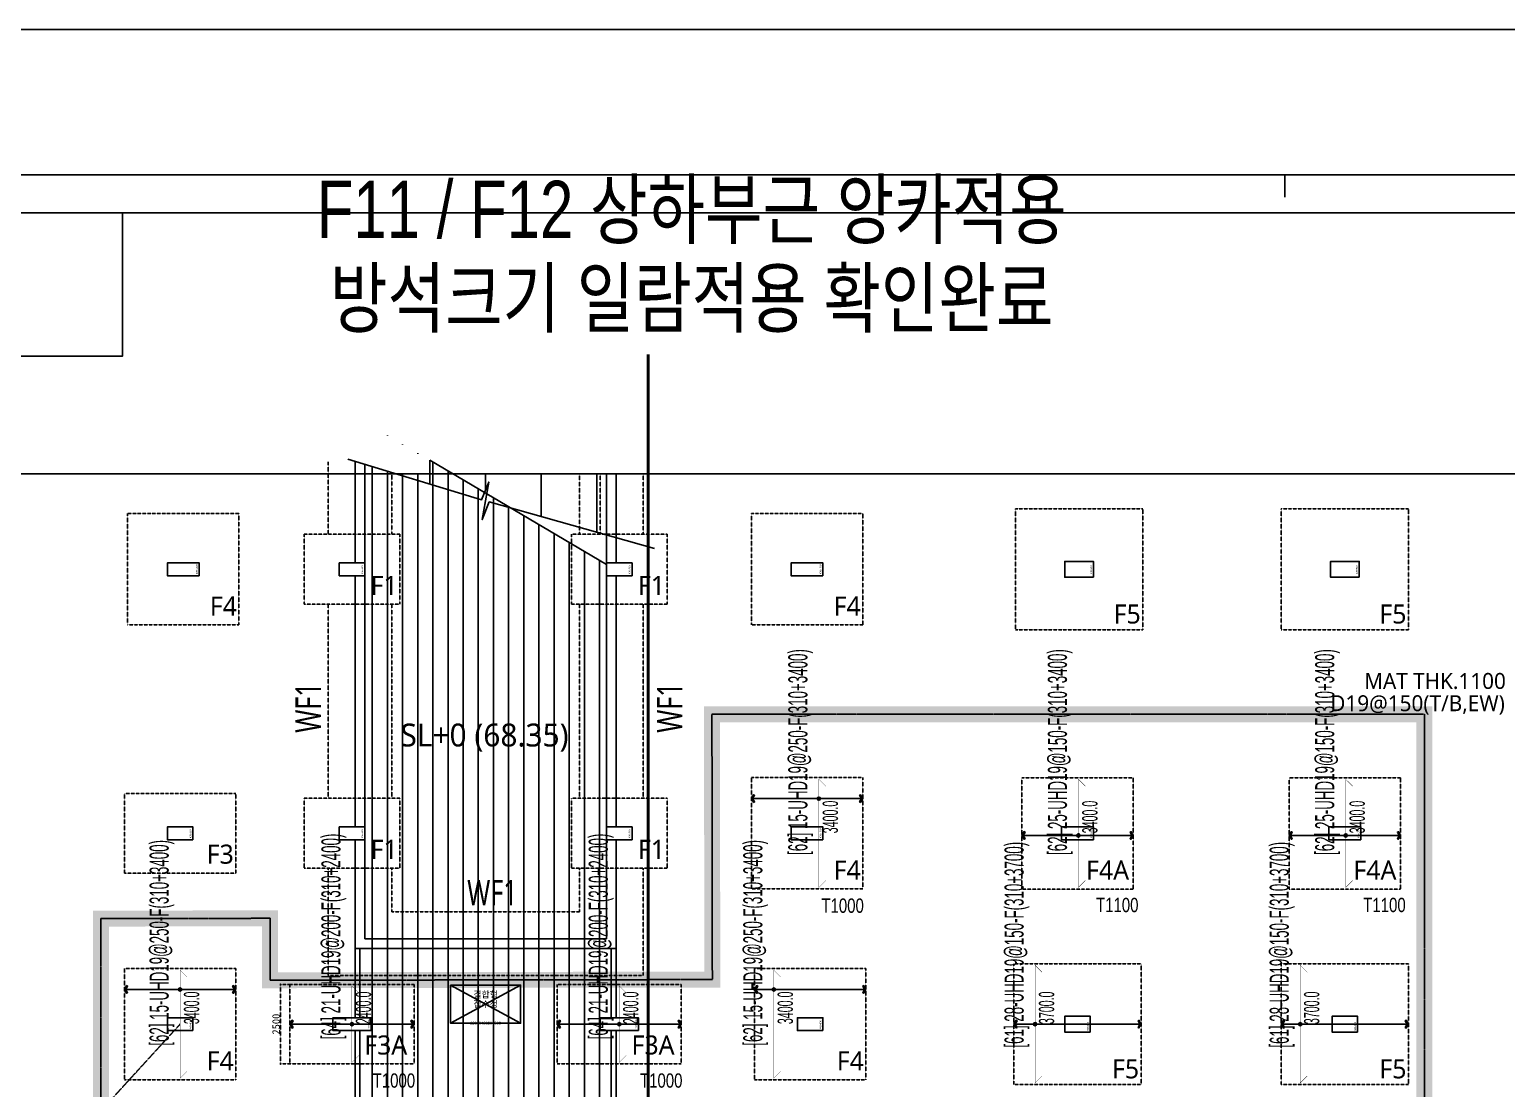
# Model space of a CAD drawing. Header units: millimetres. Extents: x 91591 to 1353697, y 75729 to 160586.
# Drawn here: x 619948 to 666358, y 127293 to 160586 of the extents above; entities that cross this region are included whole.
import ezdxf
from ezdxf.enums import TextEntityAlignment as Align

# ---------------------------------------------------------------- set-up
doc = ezdxf.new("R2010")
doc.units = ezdxf.units.MM
for name, pattern in [('H', [1.3, 0.8, -0.5]), ('HID', [2.5, 1.5, -1]), ('HIDDEN', [0.375, 0.25, -0.125])]:
    doc.linetypes.add(name, pattern=pattern)
for name, color, linetype in [('-S_F', 7, 'Continuous'), ('-S_F_NAME', 7, 'Continuous'), ('-S_TEXT', 255, 'Continuous'), ('8', 8, 'Continuous'), ('NX_BAR(D)', 7, 'Continuous'), ('NX_BARTXT', 7, 'Continuous'), ('NX_DIMS', 7, 'Continuous'), ('NX_FORM', 7, 'Continuous'), ('S-ELEV', 7, 'Continuous'), ('S-FND_내수압 슬래브 구간', 7, 'Continuous'), ('S-GIRDER', 4, 'HIDDEN'), ('S-HAT_SLAB LEVEL', 7, 'Continuous'), ('S-STAIR', 251, 'Continuous'), ('S-TEXT-NOTES-TEXT', 3, 'Continuous'), ('WALL-1', 2, 'Continuous'), ('XR-지하주차장$0$A-CON', 2, 'Continuous'), ('XR-지하주차장$0$AA-COL', 2, 'Continuous'), ('XR-지하주차장$1$A-집수정', 4, 'Continuous'), ('기초', 7, 'Continuous')]:
    doc.layers.add(name, color=color, linetype=linetype)
for name, color, linetype, plot in [('DEFPOINT', 142, 'Continuous', False), ('NX_DEFAULT', 7, 'Continuous', False), ('S_NOPLOT_251', 251, 'Continuous', False)]:
    doc.layers.add(name, color=color, linetype=linetype, plot=plot)
doc.styles.add('BarSetTxt', font='Arial.ttf', dxfattribs={"width": 0.4, "height": 353.85})
doc.styles.add('EST', font='')
doc.styles.add('XR-지하주차장$0$Standard', font='arial.ttf')
doc.styles.add('XR-지하주차장$0$맑은고딕', font='malgun.ttf')
doc.styles.add('맑은 고딕', font='malgun.ttf')
doc.styles.add('맑은고딕', font='malgun.ttf')
doc.styles.get('EST').set_extended_font_data('HYHeadLine-Medium')
doc.dimstyles.new('RS2DShopDimension', dxfattribs={"dimscale": 6, "dimtxt": 40, "dimasz": 0.08, "dimexe": 0.18, "dimexo": 0.0625, "dimgap": 3, "dimtad": 2, "dimdec": 0, "dimzin": 0, "dimdsep": 46, "dimtxsty": 'Standard', "dimblk": 'RS2DShopDimBlock', "dimcen": 0.09, "dimclrd": 6, "dimclre": 6, "dimclrt": 4, "dimadec": 0, "dimazin": 0, "dimtfac": 1, "dimtdec": 0, "dimtix": 1, "dimtofl": 0, "dimtmove": 0, "dimatfit": 3, "dimfxl": 1, "dimtolj": 1, "dimtzin": 0, "dimarcsym": 0})

# ---------------------------------------------------------------- blocks, each defined once
blk = doc.blocks.new('zw$9A02')
at = {"color": 7}
blk.add_line((65855.52090570901, -3425.293628775515), (65855.52090570901, -3951.099264790537), dxfattribs=at)
blk.add_lwpolyline([(0, -63642.85714285681), (0, 0), (90000.00000000012, 0), (90000.00000000012, -63642.85714285681)], close=True)
at = {"color": 4}
blk.add_lwpolyline([(3810.449194765185, -61579.40302305109), (85730.9760699867, -61579.40302305109), (85730.9760699867, -3425.293628775515), (3810.449194765185, -3425.293628775515)], close=True, dxfattribs=at)
at = {"layer": 'DEFPOINT', "color": 150}
blk.add_lwpolyline([(4710.449194765184, -56998.76328211511), (84830.9760699867, -56998.76328211511), (84830.9760699867, -4325.293628775514), (4710.449194765184, -4325.293628775514)], close=True, dxfattribs=at)
blk = doc.blocks.new('zw$D357')
at = {"layer": 'S-HAT_SLAB LEVEL', "transparency": 33554559}
h = blk.add_hatch(dxfattribs=at)
h.set_pattern_fill('ANSI31', color=8, scale=150, angle=45)
h.set_pattern_definition([(90, (-331308.5749018475, 62679.21827539796), (-476.2500000000001, 0), [])])
h.paths.add_polyline_path([(-48209.73455426423, 2511.933489013463), (-48209.73455426423, -1926.653482069261), (-48209.62759540649, -1926.653482069261), (-48209.62759540369, -2419.986815405078), (-48209.73455426446, -2419.908378906548), (-48209.73455426446, -14046.65344469715), (-48359.73455426422, -14046.65344469715), (-48359.73455426422, -20176.65344469715), (-40459.73455426422, -20176.65344469715), (-40459.73455426422, -14046.65344469715), (-40609.73455426423, -14046.65344469715), (-40609.73455426446, -1971.00807505846), (-47909.53200764162, 2334.855795079842), (-47909.62759540369, 2334.912178547122), (-47909.62759540369, 2330.878546908498), (-47909.53200764139, 2330.820893649012), (-46159.53200764139, 1275.317541488446), (-46159.53200764162, 877.5785246770828), (-47228.686461373, 877.5785246770828), (-48009.73620337318, 1114.651900814846), (-48009.73596495063, 2393.96217469871), (-48209.62759540369, 2511.870398181491)])
h.paths.add_polyline_path([(-48209.62759540369, -2326.764955000952), (-48209.62759540369, -2419.986815405078), (-48209.73455426446, -2419.908378906548), (-48209.73455426423, -2326.764955000952)])
h.paths.add_polyline_path([(-48209.62759540369, -2326.653482069261), (-48209.62759540369, -1926.764955000952)])
h.paths.add_polyline_path([(-48209.62759540369, -1926.764955000952), (-48209.62759540369, -2326.653482069261)])
h.paths.add_polyline_path([(-48209.62759540369, -1926.764955000952), (-48209.62759540369, -1926.653482069261)])
h.paths.add_polyline_path([(-48209.62759540369, -2326.653482069261), (-48209.62759540369, -2326.764955000952)])
at = {"layer": '-S_F', "linetype": 'HIDDEN', "lineweight": -3}
for p, q in [((-49359.5320012113, 1247.573796493933), (-49359.5320012113, -1026.653482069261)), ((-47359.5320012113, 917.2942971996963), (-47359.5320012113, -1026.653482069261)), ((-41459.5320012113, 877.5785246770828), (-41459.5320012113, -1026.653482070193)), ((-39459.53200121131, 877.5785246770828), (-39459.53200121131, -1026.653482070193)), ((-49359.5320012113, -3226.653482069262), (-49359.5320012113, -9326.653482069261)), ((-47359.5320012113, -3226.653482069262), (-47359.5320012113, -9326.653482069261)), ((-41459.5320012113, -3226.653482070193), (-41459.5320012113, -9326.653482070193)), ((-39459.53200121131, -3226.653482070193), (-39459.53200121131, -9326.653482070193)), ((-49359.5320012113, -11526.65348206926), (-49359.5320012113, -14895.54484723043)), ((-47359.5320012113, -11526.65348206926), (-47359.5320012113, -12895.54484723042)), ((-41459.5320012113, -11526.65348207019), (-41459.5320012113, -12895.54484723042)), ((-39459.53200121131, -11526.65348207019), (-39459.53200121131, -14895.54484723043)), ((-41459.5320012113, -12895.54484723042), (-47359.5320012113, -12895.54484723042)), ((-39459.53200121131, -14895.54484723043), (-49359.5320012113, -14895.54484723043))]:
    blk.add_line(p, q, dxfattribs=at)
for points in [[(-55659.62759541021, -376.65348206833), (-52159.62759541022, -376.65348206833), (-52159.62759541022, -3876.653482068331), (-55659.62759541021, -3876.653482068331)], [(-36059.62759540882, -376.7649550130591), (-32559.62759540882, -376.7649550130591), (-32559.62759540882, -3876.764955013059), (-36059.62759540882, -3876.764955013059)], [(-27759.74493531603, -226.653482071124), (-23759.74493531603, -226.653482071124), (-23759.74493531603, -4026.653482071124), (-27759.74493531603, -4026.653482071124)], [(-19409.62759540649, -226.6534820720553), (-15409.62759540649, -226.6534820720553), (-15409.62759540649, -4026.653482072055), (-19409.62759540649, -4026.653482072055)], [(-50109.62759540649, -1026.653482069261), (-47109.62759540649, -1026.653482069261), (-47109.62759540649, -3226.653482069262), (-50109.62759540649, -3226.653482069262)], [(-41709.62759540649, -1026.653482070193), (-38709.62759540649, -1026.653482070193), (-38709.62759540649, -3226.653482070193), (-41709.62759540649, -3226.653482070193)], [(-36059.62759540696, -8676.76495500747), (-32559.62759540696, -8676.76495500747), (-32559.62759540696, -12176.76495500747), (-36059.62759540696, -12176.76495500747)], [(-27559.62759540556, -8677.762082045898), (-24059.62759540556, -8677.762082045898), (-24059.62759540556, -12177.76208204589), (-27559.62759540556, -12177.76208204589)], [(-19159.62759540556, -8677.762082045898), (-15659.62759540556, -8677.762082045898), (-15659.62759540556, -12177.76208204589), (-19159.62759540556, -12177.76208204589)], [(-55759.62759540718, -9176.65348206833), (-52259.62759540719, -9176.65348206833), (-52259.62759540719, -11676.65348206833), (-55759.62759540718, -11676.65348206833)], [(-50109.62759540719, -9326.653482069261), (-47109.62759540719, -9326.653482069261), (-47109.62759540719, -11526.65348206926), (-50109.62759540719, -11526.65348206926)], [(-41709.62759540719, -9326.653482070193), (-38709.62759540719, -9326.653482070193), (-38709.62759540719, -11526.65348207019), (-41709.62759540719, -11526.65348207019)], [(-55759.62759540718, -14676.65348206833), (-52259.62759540719, -14676.65348206833), (-52259.62759540719, -18176.65348206833), (-55759.62759540718, -18176.65348206833)], [(-35959.62759540719, -14676.65348207019), (-32459.62759540719, -14676.65348207019), (-32459.62759540719, -18176.65348207019), (-35959.62759540719, -18176.65348207019)], [(-27810.79454274941, -14525.54484472889), (-23810.79454274941, -14525.54484472889), (-23810.79454274941, -18325.54484472889), (-27810.79454274941, -18325.54484472889)], [(-19409.62759540765, -14526.65348207205), (-15409.62759540765, -14526.65348207205), (-15409.62759540765, -18326.65348207205), (-19409.62759540765, -18326.65348207205)], [(-50559.62759540393, -15176.65344467666), (-46659.62759540393, -15176.65344467666), (-46659.62759540393, -17676.65344467666), (-50559.62759540393, -17676.65344467666)], [(-42159.62759538554, -15176.65344468504), (-38259.62759538554, -15176.65344468504), (-38259.62759538554, -17676.65344468504), (-42159.62759538554, -17676.65344468504)]]:
    blk.add_lwpolyline(points, close=True, dxfattribs=at)
blk.add_lwpolyline([(-70457.14838496898, 877.5785246770828), (0, 877.5785246770828), (0, -57058.71232119427), (-70457.14838496898, -57058.71232119427)], close=True)
at = {"layer": 'S-ELEV', "elevation": -3.1624165199e-06}
blk.add_lwpolyline([(-46159.53200764162, 1303.596631157212), (-40609.73457105387, -1970.010947875678), (-40609.73457105387, 877.5785246770828)], dxfattribs=at)
at = {"layer": 'S-GIRDER', "color": 5, "elevation": 4.73943982693e-05}
for points in [[(-48509.73620337318, 1266.41776372306), (-48509.73620338458, 1266.357066763565)], [(-48009.73620338458, 1114.59120385535), (-48009.73620337318, 1114.651900814846)], [(-40809.73620340134, 877.5785246770828), (-40809.73620340134, -993.4317581942305)], [(-40309.73620340135, -1134.810511117801), (-40309.73620340135, 877.5785246770828)]]:
    blk.add_lwpolyline(points, dxfattribs=at)
at = {"layer": 'S-STAIR'}
for p, q in [((-46159.53200764162, 553.056228172034), (-46159.53200764162, 1303.596631157212)), ((-44409.53200764163, 375.4215242099017), (-44409.53200764163, 877.5785246770828)), ((-42659.53200764162, -470.3316553058102), (-42659.53200764162, 877.5785246770828)), ((-40909.53200764162, -965.1572905378415), (-40909.53200764162, 877.5785246770828))]:
    blk.add_line(p, q, dxfattribs=at)
blk.add_lwpolyline([(-48734.73456884106, 1334.711905899458), (-44535.56667645462, 60.13122853077948), (-44312.85635010106, 617.2668588152155), (-44516.87347106216, -565.2630622917786), (-44294.1631446979, -8.12743201199919), (-39097.89478404028, -1477.411313382909)], dxfattribs=at)
at = {"layer": 'S_NOPLOT_251'}
for points in [[(-48509.6275954037, -14046.65344469715), (-48359.62759540369, -14046.65344469715), (-48359.62759540369, -16226.65344469715), (-48509.6275954037, -16226.65344469715)], [(-40459.62759540369, -14046.65344469715), (-40309.62759540369, -14046.65344469715), (-40309.62759540369, -16226.65344469715), (-40459.62759540369, -16226.65344469715)], [(-40309.62759540369, -16626.65344469715), (-40309.62759540369, -20326.65344469715), (-48509.6275954037, -20326.65344469715), (-48509.6275954037, -16626.65344469715), (-48359.62759540369, -16626.65344469715), (-48359.62759540369, -20176.65344469715), (-40459.62759540369, -20176.65344469715), (-40459.62759540369, -16626.65344469715)]]:
    blk.add_lwpolyline(points, close=True, dxfattribs=at)
at = {"layer": 'XR-지하주차장$0$A-CON'}
for p, q in [((-48509.6275954037, 1266.384797758423), (-48509.6275954037, -1926.76495500654)), ((-48209.62759540369, 1175.325280013494), (-48209.62759540369, -13746.76495500188)), ((-40609.6275954037, -13746.76495500188), (-40609.6275954037, 877.5785246770828)), ((-40309.62759540369, -1926.76495500654), (-40309.62759540369, 877.5785246770828)), ((-48509.6275954037, -2326.76495500654), (-48509.6275954037, -10226.76495500654)), ((-40309.62759540369, -10226.76495500654), (-40309.62759540369, -2326.76495500654)), ((-48509.6275954037, -10626.76495500654), (-48509.6275954037, -14046.76495500188)), ((-40309.62759540369, -14046.76495500188), (-40309.62759540369, -10626.76495500654)), ((-48209.62759540369, -13746.76495500188), (-40609.6275954037, -13746.76495500188)), ((-48509.6275954037, -14046.76495500188), (-40309.62759540369, -14046.76495500188))]:
    blk.add_line(p, q, dxfattribs=at)
blk.add_lwpolyline([(-48209.62759540369, -13746.76495500188), (-40609.6275954037, -13746.76495500188)], dxfattribs=at)
at = {"layer": 'XR-지하주차장$0$AA-COL'}
for points in [[(-53409.62759540626, -2326.764954982325), (-53409.62759540626, -1926.764954982325), (-54409.62759540625, -1926.764954982325), (-54409.62759540625, -2326.764954982325)], [(-48209.62759540369, -2326.764955000952), (-48209.62759540369, -1926.764955000952), (-49009.62759540369, -1926.764955000952), (-49009.62759540369, -2326.764955000952)], [(-39809.6275954037, -2326.764955000952), (-39809.6275954037, -1926.764955000952), (-40609.6275954037, -1926.764955000952), (-40609.6275954037, -2326.764955000952)], [(-33809.62759540626, -2326.76495500654), (-33809.62759540626, -1926.76495500654), (-34809.62759540626, -1926.76495500654), (-34809.62759540626, -2326.76495500654)], [(-25309.62759540626, -2376.764955007471), (-25309.62759540626, -1876.764955007471), (-26209.62759540626, -1876.764955007471), (-26209.62759540626, -2376.764955007471)], [(-16959.62759536504, -2376.764954982325), (-16959.62759536504, -1876.764954982325), (-17859.62759536505, -1876.764954982325), (-17859.62759536505, -2376.764954982325)], [(-53609.62759540369, -10626.76495500095), (-53609.62759540369, -10226.76495500095), (-54409.6275954037, -10226.76495500095), (-54409.6275954037, -10626.76495500095)], [(-48209.62759540369, -10626.76495500095), (-48209.62759540369, -10226.76495500095), (-49009.62759540369, -10226.76495500095), (-49009.62759540369, -10626.76495500095)], [(-39809.6275954037, -10626.76495500095), (-39809.6275954037, -10226.76495500095), (-40609.6275954037, -10226.76495500095), (-40609.6275954037, -10626.76495500095)], [(-33809.6275954037, -10626.76495500095), (-33809.6275954037, -10226.76495500095), (-34809.6275954037, -10226.76495500095), (-34809.6275954037, -10626.76495500095)], [(-25309.6275954037, -10626.76495500095), (-25309.6275954037, -10226.76495500095), (-26309.6275954037, -10226.76495500095), (-26309.6275954037, -10626.76495500095)], [(-16909.6275954037, -10626.76495500095), (-16909.6275954037, -10226.76495500095), (-17909.6275954037, -10226.76495500095), (-17909.6275954037, -10626.76495500095)], [(-53609.62759540369, -16626.76495500095), (-53609.62759540369, -16226.76495500095), (-54409.6275954037, -16226.76495500095), (-54409.6275954037, -16626.76495500095)], [(-48009.6275954037, -16626.76495500095), (-48009.6275954037, -16226.76495500095), (-49209.62759540369, -16226.76495500095), (-49209.62759540369, -16626.76495500095)], [(-39609.62759538554, -16626.76495501026), (-39609.62759538554, -16226.76495501026), (-40809.62759538554, -16226.76495501026), (-40809.62759538554, -16626.76495501026)], [(-33809.6275954037, -16626.76495500095), (-33809.6275954037, -16226.76495500095), (-34609.6275954037, -16226.76495500095), (-34609.6275954037, -16626.76495500095)], [(-25409.6275954037, -16676.76495500095), (-25409.6275954037, -16176.76495500095), (-26209.6275954037, -16176.76495500095), (-26209.6275954037, -16676.76495500095)], [(-17009.62759540369, -16676.76495500095), (-17009.62759540369, -16176.76495500095), (-17809.6275954037, -16176.76495500095), (-17809.6275954037, -16676.76495500095)]]:
    blk.add_lwpolyline(points, close=True, dxfattribs=at)
at = {"layer": 'XR-지하주차장$1$A-집수정', "lineweight": -3, "ltscale": 0.5}
for p, q in [((-45509.62759540509, -15196.76495499816), (-43309.6275954051, -16396.76495499816)), ((-43309.6275954051, -15196.76495499816), (-45509.62759540509, -16396.76495499816))]:
    blk.add_line(p, q, dxfattribs=at)
blk.add_lwpolyline([(-45509.62759540509, -15196.76495499816), (-43309.6275954051, -15196.76495499816), (-43309.6275954051, -16396.76495499816), (-45509.62759540509, -16396.76495499816)], close=True, dxfattribs=at)
at = {"layer": '기초', "color": 6, "linetype": 'HID', "ltscale": 3, "const_width": 500}
blk.add_lwpolyline([(-56498.19192278548, -55179.49009371176), (-56497.66029514815, -13109.48375289421), (-51183.36221641278, -13098.65892140847), (-51183.36221641255, -15034.76066461298), (-51183.34348332206, -15034.76066461298), (-51183.34348332206, -15046.77595059294), (-37284.86666548718, -15025.10676782392), (-37297.86901842244, -6685.479806887918), (-14909.64353988901, -6684.054340347647), (-14909.64353988901, -24464.4900604235), (-14909.62480679829, -24464.49006084446), (-14909.62480679829, -24476.50534640346), (-13109.20024625421, -24476.54583629407), (-13108.92086913786, -55179.49009371176)], close=True, dxfattribs=at)
at = {"layer": 'Defpoints', "style": 'XR-지하주차장$0$Standard'}
for s, height, p in [('400x1000', 50, (-53459.62759540626, -2276.764954982326)), ('400x800', 50, (-48259.62759540369, -2276.764955000952)), ('400x800', 50, (-39859.6275954037, -2276.764955000952)), ('400x1000', 50, (-33859.62759540626, -2276.76495500654)), ('500x900', 50, (-25359.62759540626, -2276.764955007471)), ('500x900', 50, (-17009.62759536505, -2276.764954982326)), ('400x800', 50, (-53659.62759540369, -10576.76495500095)), ('400x800', 50, (-48259.62759540369, -10576.76495500095)), ('400x800', 50, (-39859.6275954037, -10576.76495500095)), ('400x1000', 50, (-33859.6275954037, -10576.76495500095)), ('400x1000', 50, (-25359.6275954037, -10576.76495500095)), ('400x1000', 50, (-16959.6275954037, -10576.76495500095)), ('400x800', 50, (-53659.62759540369, -16576.76495500095)), ('400x1200', 50.00000000000001, (-48059.6275954037, -16576.76495500095)), ('400x1200', 50.00000000000001, (-39659.62759538554, -16576.76495501026)), ('400x800', 50, (-33859.6275954037, -16576.76495500095)), ('500x800', 50, (-25459.6275954037, -16626.76495500095)), ('500x800', 50, (-17059.6275954037, -16626.76495500095))]:
    blk.add_text(s, height=height, rotation=90, dxfattribs=at).set_placement(p)
at = {"layer": 'Defpoints', "style": 'XR-지하주차장$0$맑은고딕'}
for s, p in [('집수정', (-44409.62759540509, -15796.76495499816)), ('결합형', (-44409.62759540509, -15496.76495499816))]:
    blk.add_text(s, height=200, dxfattribs=at).set_placement(p, align=Align.MIDDLE_CENTER)
blk.add_text('2200X1200X1500', height=90, dxfattribs=at).set_placement((-44409.62759540509, -16396.76495499816), align=Align.MIDDLE)
at = {"layer": 'S-TEXT-NOTES-TEXT', "color": 3, "style": '맑은 고딕'}
blk.add_text('SL+0 (68.35)', height=720, dxfattribs=at).set_placement((-44443.87118130829, -7696.455679364503), align=Align.CENTER)
blk = doc.blocks.new('zw$1B46')
at = {"layer": 'S-FND_내수압 슬래브 구간', "color": 1, "linetype": 'H', "lineweight": -2}
for p, q in [((-23949.99999996647, 24551.10867473576), (-20193.41381156794, 20436.25657649618)), ((-19306.58618839783, 20436.25657649618), (-15549.99999999907, 24551.10867473576)), ((-23949.99999996647, 15350.00003737118), (-20193.41381156794, 19464.85213561077)), ((-19306.58618839783, 19464.85213561077), (-15549.99999999907, 15350.00003737118)), ((12649.99999999744, 16251.10867471061), (16406.58618841343, 12136.2565764822)), ((17293.41381158679, 12136.2565764822), (21050.00000000303, 16251.10867471061)), ((23989.7051552115, 12183.57550544478), (21049.89304113947, 16251.10867487918)), ((27699.9999999979, 16251.10867487918), (24760.18788588373, 12183.57550538704)), ((12649.99999999744, 7050.000037371181), (16406.58618841343, 11164.85213560052)), ((17293.41381158679, 11164.85213560052), (21050.00000000303, 7050.000037371181)), ((23989.70515513187, 11117.53320669476), (21049.89304113947, 7050.000037371181)), ((27699.9999999979, 7050.000037371181), (24760.18788596383, 11117.5332067525))]:
    blk.add_line(p, q, dxfattribs=at)
for centre in [(-19749.99999998277, 19950.55435605347), (16850.00000000023, 11650.55435604043), (24374.9465205078, 11650.55435604043)]:
    blk.add_circle(centre, 657.6643940850194, dxfattribs=at)
at = {"layer": 'S-FND_내수압 슬래브 구간', "color": 1, "linetype": 'ByBlock', "lineweight": -2, "style": '맑은고딕'}
blk.add_text('FS3', height=500, rotation=359.9999999966649, dxfattribs=at).set_placement((-19749.99999998277, 19950.55435605347), align=Align.MIDDLE_CENTER)
at = {"layer": 'S-FND_내수압 슬래브 구간', "color": 1, "linetype": 'H', "lineweight": -2, "style": '맑은고딕'}
for p in [(16850.00000000023, 11650.55435604043), (24374.9465205078, 11650.55435604043)]:
    blk.add_text('FS3', height=500, rotation=359.9999999966649, dxfattribs=at).set_placement(p, align=Align.MIDDLE_CENTER)
blk = doc.blocks.new('zw$FD59')
at = {"layer": '-S_TEXT', "color": 6, "lineweight": -3, "style": '맑은고딕'}
for s, p in [('MAT THK.1100', (-1592.6321542121, 34491.06504209153)), ('D19@150(T/B,EW)', (-2658.189219429623, 33791.06504209154))]:
    blk.add_text(s, height=500, dxfattribs=at).set_placement(p, align=Align.MIDDLE_LEFT)
blk = doc.blocks.new('RS2DShopDimBlock')
at = {"layer": 'NX_DIMS', "color": 1}
for p, q in [((-30, 0), (30, 0)), ((0, -30), (0, 30))]:
    blk.add_line(p, q, dxfattribs=at)
for radius in [15, 10]:
    blk.add_circle((0, 0), radius, dxfattribs=at)
blk = doc.blocks.new('*D252')
at = {"layer": 'DEFPOINT', "color": 6, "linetype": 'HIDDEN', "lineweight": -2}
for p, q in [((628128.9867011949, 130565.1645289956), (627833.2359199383, 130565.1645289956)), ((627834.3159199383, 130564.6845289956), (627834.3159199383, 128065.6445289956)), ((628128.9867011949, 128065.1645289956), (627833.2359199383, 128065.1645289956))]:
    blk.add_line(p, q, dxfattribs=at)
at = {"layer": 'Defpoints', "color": 0}
for p in [(628129.3617011949, 130565.1645289956), (627834.3159199383, 128065.1645289956), (628129.3617011949, 128065.1645289956)]:
    blk.add_point(p, dxfattribs=at)
at = {"layer": 'DEFPOINT', "color": 6, "lineweight": -2, "xscale": 0.48, "yscale": 0.48, "zscale": 0.48}
for p, rotation in [((627834.3159199383, 130565.1645289956), 90), ((627834.3159199383, 128065.1645289956), 270)]:
    blk.add_blockref('RS2DShopDimBlock', p, dxfattribs=dict(at, rotation=rotation))
at = {"layer": 'DEFPOINT', "color": 4, "lineweight": -3, "insert": (627696.3159199381, 129315.1645289956), "char_height": 240, "attachment_point": 5, "rotation": 90}
blk.add_mtext('\\A1;2500', dxfattribs=at)

msp = doc.modelspace()

# ---------------------------------------------------------------- linework, layer by layer
at = {"layer": 'DEFPOINT', "color": 8, "const_width": 100}
msp.add_lwpolyline([(639386.4500245501, 124169.8317250813), (639386.4500245501, 150373.0722875107)], dxfattribs=at)
at = {"layer": 'DEFPOINT', "linetype": 'HID', "ltscale": 3}
msp.add_lwpolyline([(622190.7973738133, 90562.32787996053), (622191.3290014507, 132632.3342207781), (627505.6270801862, 132643.1590522638), (627505.6270801862, 130707.0573090593), (627505.6458132768, 130707.0573090593), (627505.6458132768, 130695.0420230793), (641404.1226311119, 130716.7112058484), (641391.1202781766, 139056.3381667844), (663779.3457567098, 139057.7636333246), (663779.3457567098, 121277.3279132488), (663779.3644898005, 121277.3279128278), (663779.3644898005, 121265.3126272688), (665579.7890503446, 121265.2721373782), (665580.0684274609, 90562.32787996053)], close=True, dxfattribs=at)
at = {"layer": 'DEFPOINT', "linetype": 'HIDDEN', "lineweight": -3}
for points in [[(642629.3617011921, 137065.0530186648), (646129.3617011921, 137065.0530186648), (646129.3617011921, 133565.0530186648), (642629.3617011921, 133565.0530186648)], [(651129.3617011931, 137064.0558916264), (654629.361701193, 137064.0558916264), (654629.361701193, 133564.0558916264), (651129.3617011931, 133564.0558916264)], [(659529.361701193, 137064.0558916264), (663029.3617011931, 137064.0558916264), (663029.3617011931, 133564.0558916264), (659529.361701193, 133564.0558916264)], [(622929.3617011918, 131065.1644916039), (626429.3617011916, 131065.1644916039), (626429.3617011916, 127565.1644916039), (622929.3617011918, 127565.1644916039)], [(642729.3617011916, 131065.1644916021), (646229.3617011916, 131065.1644916021), (646229.3617011916, 127565.1644916021), (642729.3617011916, 127565.1644916021)], [(650878.1947538496, 131216.2731289434), (654878.1947538496, 131216.2731289434), (654878.1947538496, 127416.2731289434), (650878.1947538496, 127416.2731289434)], [(659279.3617011913, 131215.1644916002), (663279.3617011912, 131215.1644916002), (663279.3617011912, 127415.1644916002), (659279.3617011913, 127415.1644916002)], [(628129.3617011949, 130565.1645289956), (632029.3617011949, 130565.1645289956), (632029.3617011949, 128065.1645289956), (628129.3617011949, 128065.1645289956)], [(636529.3617012135, 130565.1645289872), (640429.3617012135, 130565.1645289872), (640429.3617012135, 128065.1645289873), (636529.3617012135, 128065.1645289873)]]:
    msp.add_lwpolyline(points, close=True, dxfattribs=at)
at = {"layer": 'NX_BAR(D)', "color": 4, "const_width": 10}
for points in [[(644970.3255969113, 133834.2561208326), (644751.1224947436, 133615.0530186648), (644751.1224947436, 137015.0530186648), (644970.3255969113, 136795.849916497)], [(653125.7543208639, 133833.2589937942), (652906.5512186962, 133614.0558916264), (652906.5512186962, 137014.0558916264), (653125.7543208639, 136794.8527894586)], [(661525.7543208639, 133833.2589937942), (661306.5512186962, 133614.0558916264), (661306.5512186962, 137014.0558916264), (661525.7543208639, 136794.8527894586)], [(624898.5648033594, 127834.3675937718), (624679.3617011918, 127615.164491604), (624679.3617011918, 131015.164491604), (624898.5648033594, 130795.9613894361)], [(643554.8687594298, 127834.3675937699), (643335.6656572621, 127615.1644916021), (643335.6656572621, 131015.1644916021), (643554.8687594298, 130795.9613894343)], [(651764.351482339, 127685.4762311112), (651545.1483801713, 127466.2731289434), (651545.1483801713, 131166.2731289434), (651764.351482339, 130947.0700267756)], [(660096.2084700025, 127684.367593768), (659877.0053678348, 127465.1644916002), (659877.0053678348, 131165.1644916002), (660096.2084700025, 130945.9613894324)], [(630298.5648033626, 128334.3676311634), (630079.3617011949, 128115.1645289956), (630079.3617011949, 130515.1645289956), (630298.5648033626, 130295.9614268278)], [(638698.5648033812, 128334.3676311551), (638479.3617012135, 128115.1645289872), (638479.3617012135, 130515.1645289872), (638698.5648033812, 130295.9614268194)]]:
    msp.add_lwpolyline(points, dxfattribs=at)
at = {"layer": 'NX_FORM', "color": 1}
for p, q in [((646129.3617011918, 136405.3127759293), (642629.3617011916, 136405.3127759293)), ((654629.361701193, 135248.7816230518), (651129.3617011931, 135248.7816230518)), ((663029.3617011931, 135248.7816230518), (659529.361701193, 135248.7816230518)), ((626429.3617011916, 130405.4242488685), (622929.3617011918, 130405.4242488685)), ((646229.3617011916, 130405.4242488666), (642729.3617011916, 130405.4242488666)), ((632029.3617011949, 129315.1645289956), (628129.3617011949, 129315.1645289956)), ((640429.361701213, 129315.1645289873), (636529.3617012135, 129315.1645289873)), ((654879.3617011899, 129316.2731289434), (650879.3617011898, 129316.2731289434)), ((663279.3617011912, 129315.1644916002), (659279.3617011913, 129315.1644916002))]:
    msp.add_line(p, q, dxfattribs=at)
for points in [[(642629.3617011916, 136405.3127759293), (642699.3617011916, 136526.5563324592), (642728.8065649203, 136509.5563324592), (642669.3617011918, 136405.3127759293), (642728.8065649203, 136301.0692193995), (642699.3617011916, 136284.0692193995)], [(646129.3617011918, 136405.3127759293), (646059.3617011916, 136284.0692193995), (646029.9168374629, 136301.0692193995), (646089.3617011916, 136405.3127759293), (646029.9168374629, 136509.5563324592), (646059.3617011916, 136526.5563324592)], [(651129.3617011931, 135248.7816230518), (651199.361701193, 135370.0251795817), (651228.8065649217, 135353.0251795817), (651169.361701193, 135248.7816230518), (651228.8065649217, 135144.538066522), (651199.361701193, 135127.538066522)], [(654629.361701193, 135248.7816230518), (654559.361701193, 135127.538066522), (654529.9168374643, 135144.538066522), (654589.361701193, 135248.7816230518), (654529.9168374643, 135353.0251795817), (654559.361701193, 135370.0251795817)], [(659529.361701193, 135248.7816230518), (659599.3617011931, 135370.0251795817), (659628.8065649217, 135353.0251795817), (659569.3617011931, 135248.7816230518), (659628.8065649217, 135144.538066522), (659599.3617011931, 135127.538066522)], [(663029.3617011931, 135248.7816230518), (662959.3617011931, 135127.538066522), (662929.9168374643, 135144.538066522), (662989.361701193, 135248.7816230518), (662929.9168374643, 135353.0251795817), (662959.3617011931, 135370.0251795817)], [(622929.3617011918, 130405.4242488685), (622999.3617011918, 130526.6678053983), (623028.8065649203, 130509.6678053983), (622969.3617011918, 130405.4242488685), (623028.8065649203, 130301.1806923386), (622999.3617011918, 130284.1806923386)], [(626429.3617011916, 130405.4242488685), (626359.3617011918, 130284.1806923386), (626329.9168374629, 130301.1806923386), (626389.3617011916, 130405.4242488685), (626329.9168374629, 130509.6678053983), (626359.3617011918, 130526.6678053983)], [(642729.3617011916, 130405.4242488666), (642799.3617011918, 130526.6678053965), (642828.8065649203, 130509.6678053965), (642769.3617011918, 130405.4242488666), (642828.8065649203, 130301.1806923368), (642799.3617011918, 130284.1806923368)], [(646229.3617011916, 130405.4242488666), (646159.3617011918, 130284.1806923368), (646129.916837463, 130301.1806923368), (646189.3617011918, 130405.4242488666), (646129.916837463, 130509.6678053965), (646159.3617011918, 130526.6678053965)], [(628129.3617011949, 129315.1645289956), (628199.3617011949, 129436.4080855255), (628228.8065649236, 129419.4080855255), (628169.3617011949, 129315.1645289956), (628228.8065649236, 129210.9209724658), (628199.3617011949, 129193.9209724658)], [(632029.3617011949, 129315.1645289956), (631959.361701195, 129193.9209724658), (631929.9168374662, 129210.9209724658), (631989.3617011949, 129315.1645289956), (631929.9168374662, 129419.4080855255), (631959.361701195, 129436.4080855255)], [(636529.3617012135, 129315.1645289873), (636599.3617012136, 129436.4080855171), (636628.8065649422, 129419.4080855171), (636569.3617012135, 129315.1645289873), (636628.8065649422, 129210.9209724574), (636599.3617012136, 129193.9209724574)], [(640429.361701213, 129315.1645289873), (640359.361701213, 129193.9209724574), (640329.9168374843, 129210.9209724574), (640389.361701213, 129315.1645289873), (640329.9168374843, 129419.4080855171), (640359.361701213, 129436.4080855171)], [(650879.3617011898, 129316.2731289434), (650949.3617011898, 129437.5166854732), (650978.8065649185, 129420.5166854732), (650919.3617011899, 129316.2731289434), (650978.8065649185, 129212.0295724135), (650949.3617011898, 129195.0295724135)], [(654879.3617011899, 129316.2731289434), (654809.3617011898, 129195.0295724135), (654779.9168374611, 129212.0295724135), (654839.3617011898, 129316.2731289434), (654779.9168374611, 129420.5166854732), (654809.3617011898, 129437.5166854732)], [(659279.3617011913, 129315.1644916002), (659349.3617011912, 129436.4080481301), (659378.8065649199, 129419.4080481301), (659319.3617011912, 129315.1644916002), (659378.8065649199, 129210.9209350704), (659349.3617011912, 129193.9209350704)], [(663279.3617011912, 129315.1644916002), (663209.3617011912, 129193.9209350704), (663179.9168374625, 129210.9209350704), (663239.3617011913, 129315.1644916002), (663179.9168374625, 129419.4080481301), (663209.3617011912, 129436.4080481301)]]:
    msp.add_lwpolyline(points, close=True, dxfattribs=at)
for centre in [(644751.1224947436, 136405.3127759293), (652906.5512186962, 135248.7816230518), (661306.5512186962, 135248.7816230518), (624679.3617011918, 130405.4242488685), (643335.6656572621, 130405.4242488666), (630079.3617011949, 129315.1645289956), (638479.3617012135, 129315.1645289873), (651545.1483801713, 129316.2731289434), (659877.0053678348, 129315.1644916002)]:
    msp.add_circle(centre, 50, dxfattribs=at)
at = {"layer": 'WALL-1', "color": 7, "linetype": 'Continuous'}
msp.add_lwpolyline([(577871.3901373593, 154819.3776375981), (622871.7503043122, 154819.3776375981), (622871.7503043122, 150319.6284267068), (577871.3901373593, 150319.6284267068)], close=True, dxfattribs=at)

# ---------------------------------------------------------------- block references
at = {"xscale": 1.333333333333333, "yscale": 1.333333333333333, "zscale": 1.333333333333333}
msp.add_blockref('zw$9A02', (571590.7912110055, 160586.4358092988), dxfattribs=at)
msp.add_blockref('zw$FD59', (663480.5286485304, 105614.0558916264))
at = {"layer": '8'}
msp.add_blockref('zw$D357', (678688.9892965986, 145741.8179736723), dxfattribs=at)
at = {"layer": 'DEFPOINT'}
msp.add_blockref('zw$1B46', (640229.3617011931, 104764.055854258), dxfattribs=at)

# ---------------------------------------------------------------- texts
at = {"layer": '-S_F_NAME', "lineweight": -3, "style": '맑은고딕'}
for s, p in [('F1', (631089.88898352, 143110.107045234)), ('F1', (639489.88898352, 143110.1070452331)), ('F4', (626039.8889835163, 142460.107045235)), ('F4', (645639.8889835177, 142459.9955722903)), ('F5', (654439.7716436106, 142210.1070452322)), ('F5', (662789.88898352, 142210.1070452313)), ('F1', (631089.8889835195, 134810.107045234)), ('F1', (639489.8889835196, 134810.1070452331)), ('F3', (625939.8889835195, 134660.107045235)), ('F4', (645639.8889835195, 134159.9955722958)), ('F4A', (653823.9604263825, 134158.9984452574)), ('F4A', (662223.9604263825, 134158.9984452574)), ('F3A', (631139.8889835228, 128660.1070826266)), ('F3A', (639539.8889835409, 128660.1070826183)), ('F4', (625939.8889835195, 128160.107045235)), ('F4', (645739.8889835196, 128160.1070452331)), ('F5', (654388.7220361771, 127911.2156825744)), ('F5', (662789.888983519, 127910.1070452313))]:
    msp.add_text(s, height=600, rotation=359.9999999966649, dxfattribs=at).set_placement(p, align=Align.MIDDLE_CENTER)
at = {"layer": '-S_F_NAME', "lineweight": -3, "style": '맑은고딕', "width": 0.75}
for rotation, p in [(90.00000018221108, (628702.7038834037, 139265.1645264513)), (90.00000018221108, (640059.6805636517, 139265.1645264513)), (1.82211077e-07, (634489.8988152801, 133448.048587344))]:
    msp.add_text('WF1', height=800, rotation=rotation, dxfattribs=at).set_placement(p, align=Align.MIDDLE_CENTER)
at = {"layer": 'DEFPOINT', "color": 8, "style": 'EST', "width": 0.8}
for s, p in [('F11 / F12 상하부근 앙카적용', (640756.2616686203, 154930.3856302319, 4.7479967394e-06)), ('방석크기 일람적용 확인완료', (640756.2616686203, 152144.7621818244, 4.7479967394e-06))]:
    msp.add_text(s, height=1800, dxfattribs=at).set_placement(p, align=Align.MIDDLE_CENTER)
at = {"layer": 'DEFPOINT', "color": 1, "style": 'EST', "width": 0.8}
for s, p in [('T1000', (645497.57757703, 133042.2744607293, 2.3739983697e-06)), ('T1100', (654127.0138069482, 133061.7277646478, 2.3739983697e-06)), ('T1100', (662524.4982830982, 133061.7277646478, 2.3739983697e-06)), ('T1000', (631397.5775770334, 127542.3859710601, 2.3739983697e-06)), ('T1000', (639797.5775770515, 127542.3859710518, 2.3739983697e-06))]:
    msp.add_text(s, height=450, dxfattribs=at).set_placement(p, align=Align.MIDDLE_CENTER)
at = {"layer": 'NX_BARTXT', "color": 4, "style": 'BarSetTxt', "width": 0.5}
for s, p in [('[62] 15-UHD19@250-F(310+3400)', (644571.1224947436, 134635.0530186648)), ('[62] 25-UHD19@150-F(310+3400)', (652726.5512186962, 134634.0558916264)), ('[62] 25-UHD19@150-F(310+3400)', (661126.5512186962, 134634.0558916264)), ('[62] 15-UHD19@250-F(310+3400)', (624499.3617011918, 128635.1644916039)), ('[64] 21-UHD19@200-F(310+2400)', (629899.3617011949, 128835.1645289956)), ('[64] 21-UHD19@200-F(310+2400)', (638299.361701213, 128835.1645289872)), ('[62] 15-UHD19@250-F(310+3400)', (643155.6656572626, 128635.1644916021)), ('[61] 28-UHD19@150-F(310+3700)', (651365.1483801713, 128576.2731289434)), ('[61] 28-UHD19@150-F(310+3700)', (659697.0053678353, 128575.1644916002))]:
    msp.add_text(s, height=600, rotation=90, dxfattribs=at).set_placement(p, align=Align.BOTTOM_LEFT)
at = {"layer": 'NX_DEFAULT', "color": 8, "style": 'BarSetTxt', "width": 0.5}
for s, p in [('3400.0', (645351.1224947436, 135315.0530186648)), ('3400.0', (653506.5512186962, 135314.0558916264)), ('3400.0', (661906.5512186963, 135314.0558916264)), ('3400.0', (625279.3617011918, 129315.164491604)), ('2400.0', (630679.3617011949, 129315.1645289956)), ('2400.0', (639079.3617012135, 129315.1645289873)), ('3400.0', (643935.6656572622, 129315.1644916021)), ('3700.0', (652145.1483801712, 129316.2731289434)), ('3700.0', (660477.0053678348, 129315.1644916002))]:
    msp.add_text(s, height=479.9999999999999, rotation=90, dxfattribs=at).set_placement(p)

# ---------------------------------------------------------------- dimensions: what is measured, and where the dimension line sits
at = {"layer": 'DEFPOINT', "linetype": 'HIDDEN', "lineweight": -3}
dim = msp.add_aligned_dim(p1=(628129.3617011949, 130565.1645289956), p2=(628129.3617011949, 128065.1645289956), distance=-295.045781256631, dimstyle='RS2DShopDimension', dxfattribs=at)
dim.commit()
dim.dimension.update_dxf_attribs({"geometry": '*D252', "text_midpoint": (627696.3159199381, 129315.1645289956)})

doc.saveas('drawing.dxf')
